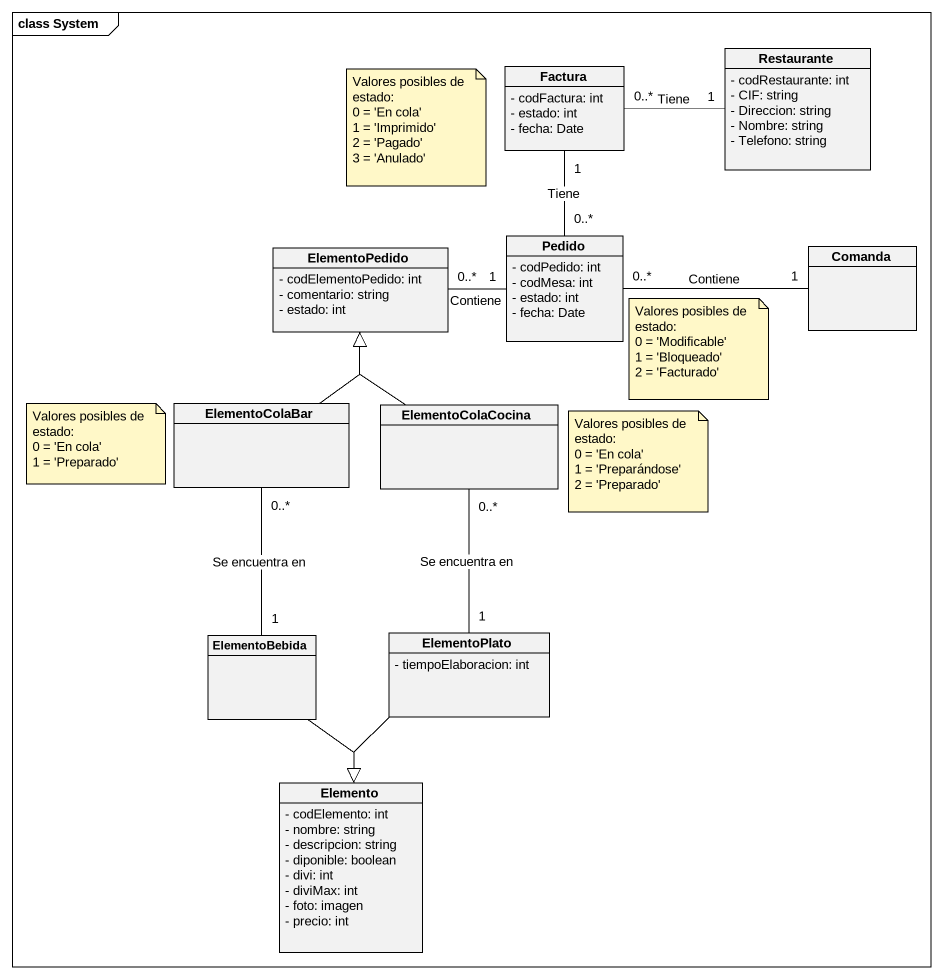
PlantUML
@startuml
mainframe class System
hide circle
hide empty members
skinparam classAttributeIconSize 0
class Factura {
  - codFactura: int
  - estado: int
  - fecha: Date
}
class Restaurante {
  - codRestaurante: int
  - CIF: string
  - Direccion: string
  - Nombre: string
  - Telefono: string
}
class ElementoPedido {
  - codElementoPedido: int
  - comentario: string
  - estado: int
}
class Pedido {
  - codPedido: int
  - codMesa: int
  - estado: int
  - fecha: Date
}
class Comanda
class ElementoColaBar
class ElementoColaCocina
class ElementoBebida
class ElementoPlato {
  - tiempoElaboracion: int
}
class Elemento {
  - codElemento: int
  - nombre: string
  - descripcion: string
  - diponible: boolean
  - divi: int
  - diviMax: int
  - foto: imagen
  - precio: int
}
Restaurante "1" -left- "0..*" Factura : Tiene
Pedido "0..*" -up- "1" Factura : Tiene
Pedido "1" -left- "0..*" ElementoPedido : Contiene
Comanda "1" -left- "0..*" Pedido : Contiene
ElementoColaBar -up-|> ElementoPedido
ElementoColaCocina -up-|> ElementoPedido
ElementoBebida "1" -up- "0..*" ElementoColaBar : Se encuentra en
ElementoBebida --|> Elemento
ElementoPlato "1" -up- "0..*" ElementoColaCocina : Se encuentra en
ElementoPlato --|> Elemento
note as N1
  Valores posibles de estado:
  0 = 'En cola'
  1 = 'Imprimido'
  2 = 'Pagado'
  3 = 'Anulado'
end note
note as N2
  Valores posibles de estado:
  0 = 'Modificable'
  1 = 'Bloqueado'
  2 = 'Facturado'
end note
note as N3
  Valores posibles de estado:
  0 = 'En cola'
  1 = 'Preparado'
end note
note as N4
  Valores posibles de estado:
  0 = 'En cola'
  1 = 'Preparándose'
  2 = 'Preparado'
end note
@enduml
